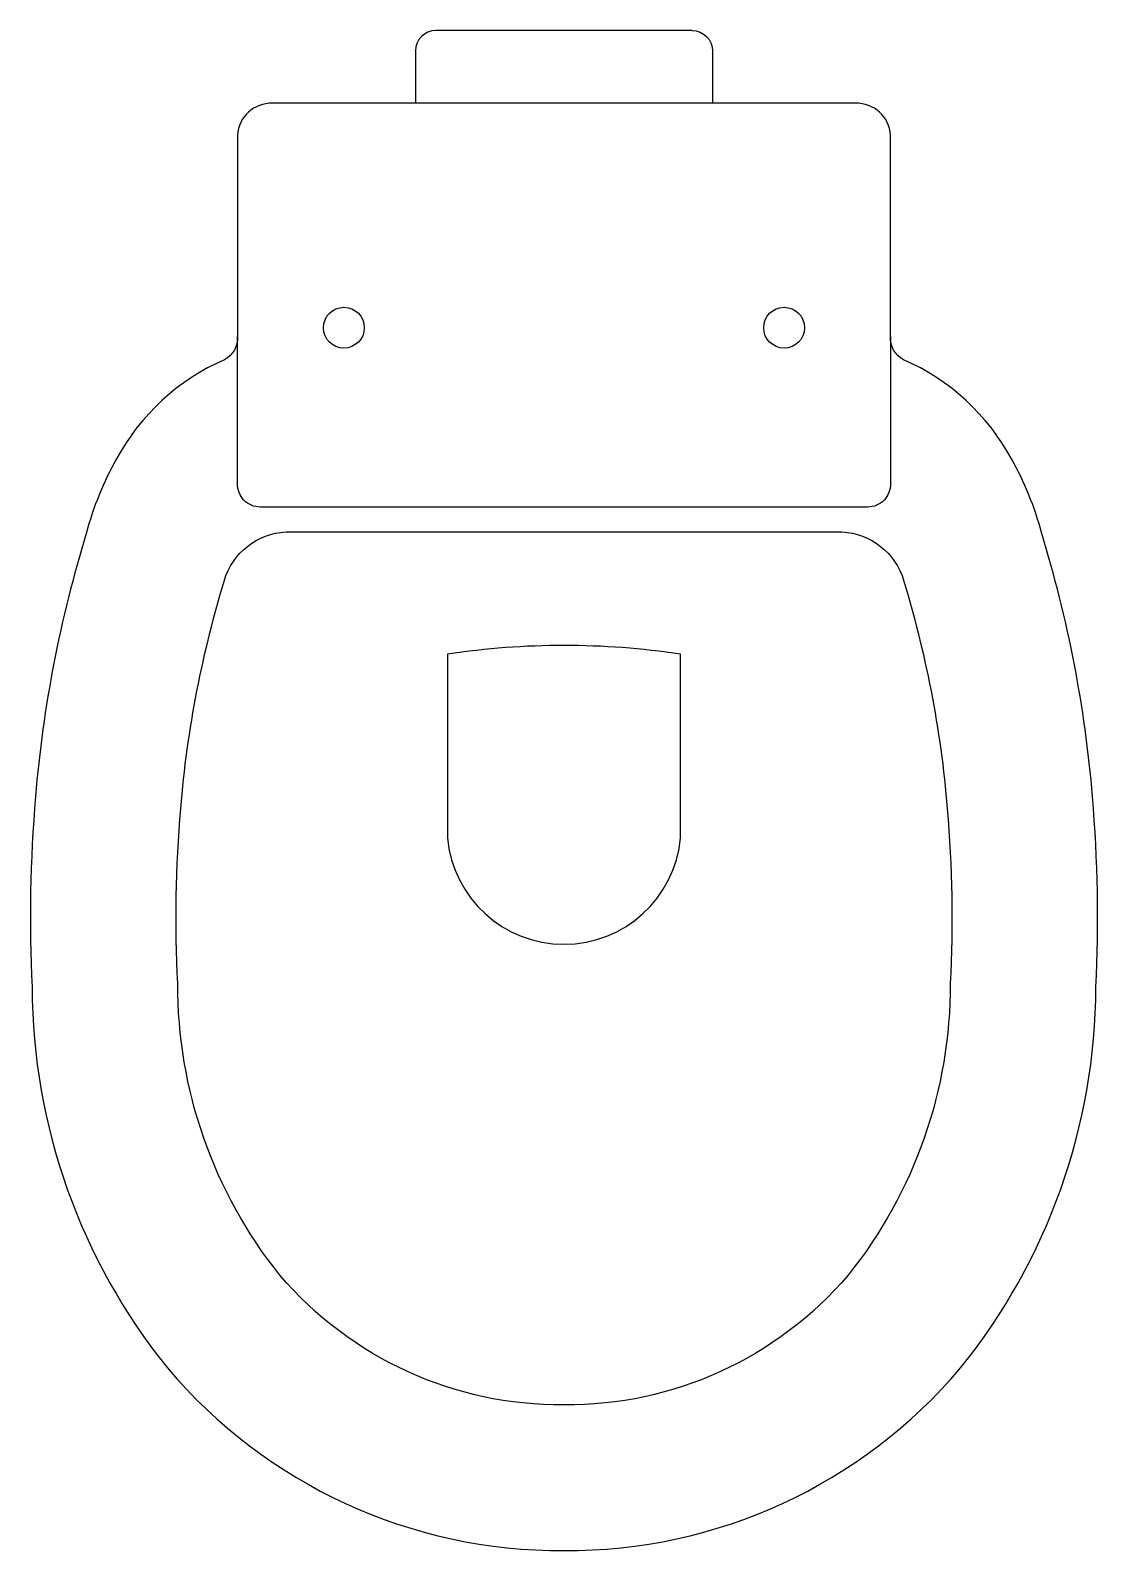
# Model space of a CAD drawing. Extents: x -0.186 to 0.186, y -0.578 to -0.049.
import ezdxf

# ---------------------------------------------------------------- set-up
doc = ezdxf.new("R2010")
doc.units = 0
doc.header["$LTSCALE"] = 0.5
doc.layers.get('0').update_dxf_attribs({"linetype": 'CONTINUOUS'})

msp = doc.modelspace()

# ---------------------------------------------------------------- linework, layer by layer
for points in [[(-0.0446, -0.04916, 0.399707), (-0.0517, -0.05626), (-0.0517, -0.07451)], [(0.0446, -0.04916, -0.399707), (0.0517, -0.05626), (0.0517, -0.07451)], [(0.11354, -0.1556), (0.11354, -0.2068, -0.422271), (0.10562, -0.21494), (-0.10562, -0.21494, -0.422271), (-0.11354, -0.2068), (-0.11354, -0.1556)], [(-0.00048, -0.57781, 0.000669), (0, -0.57781, 0.170487)]]:
    msp.add_lwpolyline(points, format="xyb")
msp.add_lwpolyline([(0.0446, -0.04916), (0, -0.04916), (-0.0446, -0.04916)])
for points in [[(0, -0.07451), (-0.10137, -0.07451, 0.411177), (-0.11354, -0.08566), (-0.11354, -0.1556, -0.293607), (-0.1181, -0.16371, 0.168721), (-0.1556, -0.19818, 0.065493), (-0.16602, -0.22376, 0.054217), (-0.18381, -0.31561, 0.032691), (-0.185, -0.3819, 0.170487), (-0.13792, -0.51429, 0.222764), (0, -0.57781, 0.222764), (0.13792, -0.51429, 0.170487), (0.185, -0.3819, 0.032691), (0.18381, -0.31561, 0.054217), (0.16602, -0.22376, 0.065493), (0.1556, -0.19818, 0.168721), (0.1181, -0.16371, -0.293607), (0.11354, -0.1556), (0.11354, -0.08566, 0.411177), (0.10137, -0.07451)], [(0, -0.52713, -0.222371), (-0.09884, -0.48202, -0.171293), (-0.13432, -0.38065, -0.033324), (-0.1333, -0.31982, -0.054221), (-0.11759, -0.23873, -0.314946), (-0.09478, -0.22352), (0, -0.22352), (0.09478, -0.22352, -0.314946), (0.11759, -0.23873, -0.054221), (0.1333, -0.31982, -0.033324), (0.13432, -0.38065, -0.171293), (0.09884, -0.48202, -0.222371)], [(0.04055, -0.32996), (0.04055, -0.2661, 0.075), (-0.04055, -0.2661), (-0.04055, -0.32996, 0.9125)]]:
    msp.add_lwpolyline(points, format="xyb", close=True)
for centre in [(-0.07654, -0.15256), (0.07654, -0.15256)]:
    msp.add_circle(centre, 0.0071)

doc.saveas('drawing.dxf')
